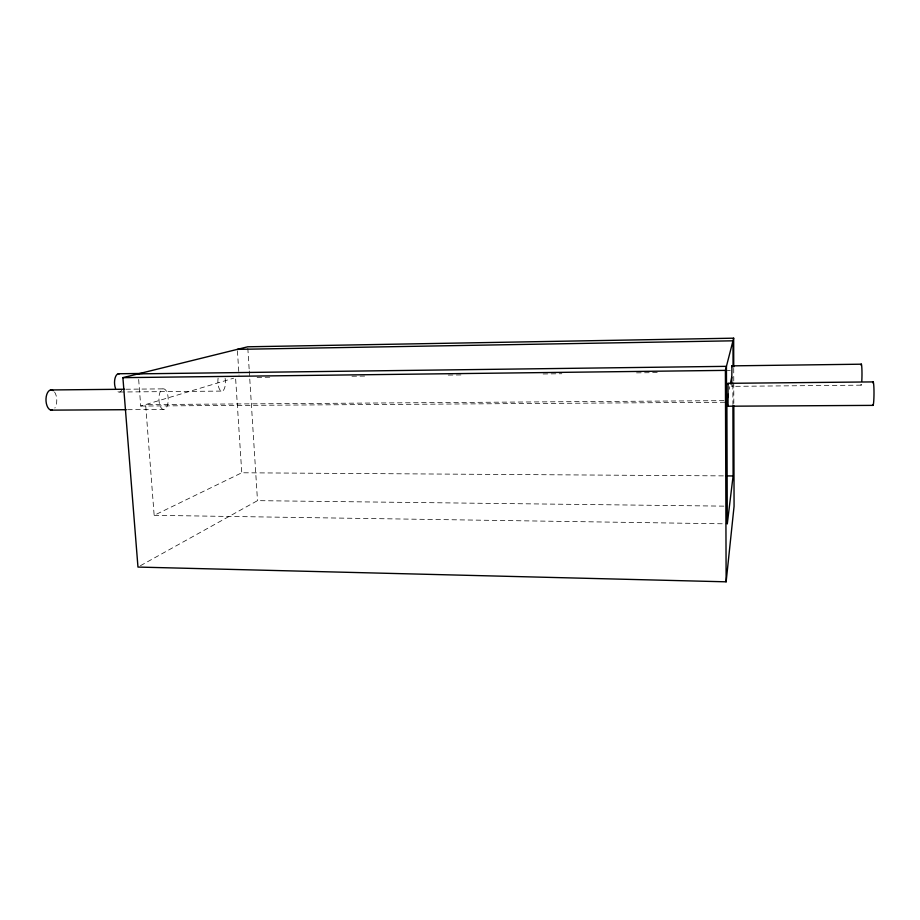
<?xml version="1.0" encoding="UTF-8"?>
<svg xmlns="http://www.w3.org/2000/svg" width="920" height="920" viewBox="0 0 920 920"><rect width="100%" height="100%" fill="white"/><g stroke="black" fill="none" stroke-linecap="round" stroke-linejoin="round"><path stroke-width="0.69" stroke-dasharray="4.6 3.45" d="M861.074 385.158L731.952 386.354L732.021 385.675M729.215 389.298L729.767 386.641M140.449 565.685L257.496 500.652L724.017 506.138M724.017 400.648L145.636 404.57L154.157 515.327L241.776 472.776L724.477 475.893M138.667 379.466L140.725 406.042L233.623 378.189M727.317 370.668L730.192 370.633M257.117 377.349L270.055 377.2M351.98 376.222L366.344 376.061M448.27 375.084L464.082 374.9M543.122 373.968L561.809 373.738M636.536 372.853L658.099 372.6M125.879 389.229L162.84 388.872M119.715 392.023L222.318 391.08M140.725 406.042L726.558 402.235M127.638 409.699L163.162 409.492A10.384 4.657 88.9 0 0 167.796 395.105A10.384 4.657 88.9 0 0 159.769 392.932A10.384 4.657 88.9 0 0 163.162 409.492M154.157 515.327L727.294 523.859M731.952 386.354L731.825 385.618M235.658 379.028L241.776 472.776M237.429 350.796L239.005 375.118M247.825 348.22L249.182 369.587M249.262 371.013L257.496 500.652M733.734 368.356L733.769 381.282M733.769 382.72L733.827 404.271M732.86 384.572L732.918 404.558M225.124 378.292A9.395 3.795 88.7 0 1 221.777 391.149A9.395 3.795 88.7 0 1 218.109 378.051M861.465 384.399A10.545 0.759 -89.7 0 1 860.878 384.468M121.785 390.229A9.2 4.427 88.4 0 1 117.426 391.391M54.544 392.012A10.166 5.405 88.6 0 1 54.843 408.054"/><path stroke-width="1.38" d="M731.768 384.238L731.906 365.861L861.35 364.193M873.103 405.375L728.042 406.214L728.203 405.398M873.206 381.903L728.053 383.329L728.042 406.214M733.734 366.919L733.665 338.18L247.733 346.794L122.9 377.66L137.965 567.065L726.133 581.819L734.068 506.264L733.827 405.709M732.918 405.984L733.102 475.95L727.294 523.859L726.88 400.637M728.192 394.289L726.558 402.235L726.432 366.344L138.23 373.865M730.307 383.973L731.676 377.315M726.133 581.819L725.397 370.38L733.665 338.18M237.337 349.37L732.987 340.814L733.056 366.344M118.254 373.761L142.519 373.44M122.9 377.66L725.397 370.38M50.531 389.965L124.453 389.24M50.91 410.136L126.224 409.699M725.914 475.904L733.102 475.95M728.053 383.329L728.214 384.157M731.906 365.861L732.021 366.678M872.712 382.766A11.833 0.966 -89.7 0 1 874 393.61A11.833 0.966 -89.7 0 1 872.62 404.547M860.959 365.033A10.545 0.759 -89.7 0 1 861.856 368.115A10.545 0.759 -89.7 0 1 861.798 381.006M52.313 410.113A10.166 5.405 88.6 0 1 46 398.751A10.166 5.405 88.6 0 1 53.302 390.678M115.54 388.459A9.2 4.427 88.4 0 1 115.046 378.212A9.2 4.427 88.4 0 1 119.404 373.796"/></g></svg>
